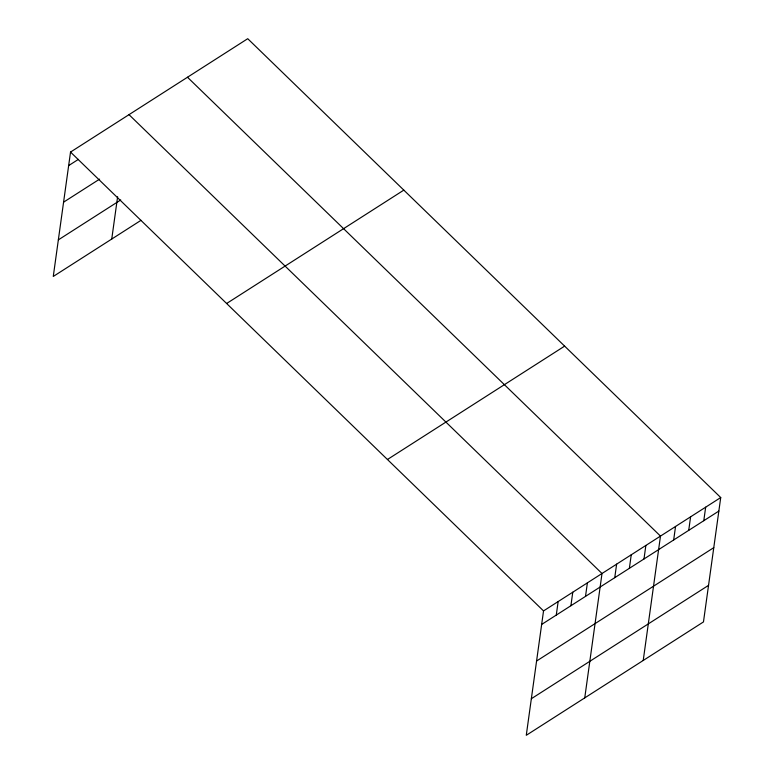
<?xml version="1.0" encoding="UTF-8"?>
<svg xmlns="http://www.w3.org/2000/svg" width="774" height="774" viewBox="0 0 774 774"><rect width="100%" height="100%" fill="white"/><g stroke="black" fill="none" stroke-linecap="round" stroke-linejoin="round"><path stroke-width="1.16" d="M720.729 497.547L543.532 610.918L526.272 735.3L703.469 621.928L720.729 497.547L247.728 38.7L70.531 152.072L53.271 276.453L140.984 220.338M111.746 239.04L117.619 196.751M556.274 615.088L558.151 601.562M570.893 605.742L572.77 592.207M585.512 596.386L587.389 582.861M584.747 697.887L602.008 573.505L129.006 114.658M614.75 577.685L616.626 564.149M629.368 568.329L631.245 554.794M643.987 558.973L645.864 545.447M643.223 660.474L660.483 536.092L187.482 77.245M673.67 539.981L675.547 526.455M688.725 530.345L690.601 516.819M703.789 520.709L705.665 507.183M68.654 165.597L78.397 159.367M63.574 202.178L99.633 179.113M58.35 239.872L120.725 199.963M226.627 303.495L403.815 190.123M387.445 459.495L564.633 346.123M541.655 624.444L718.852 511.072M536.585 661.025L713.773 547.653M531.351 698.719L708.549 585.347M70.531 152.072L543.532 610.918"/></g></svg>
